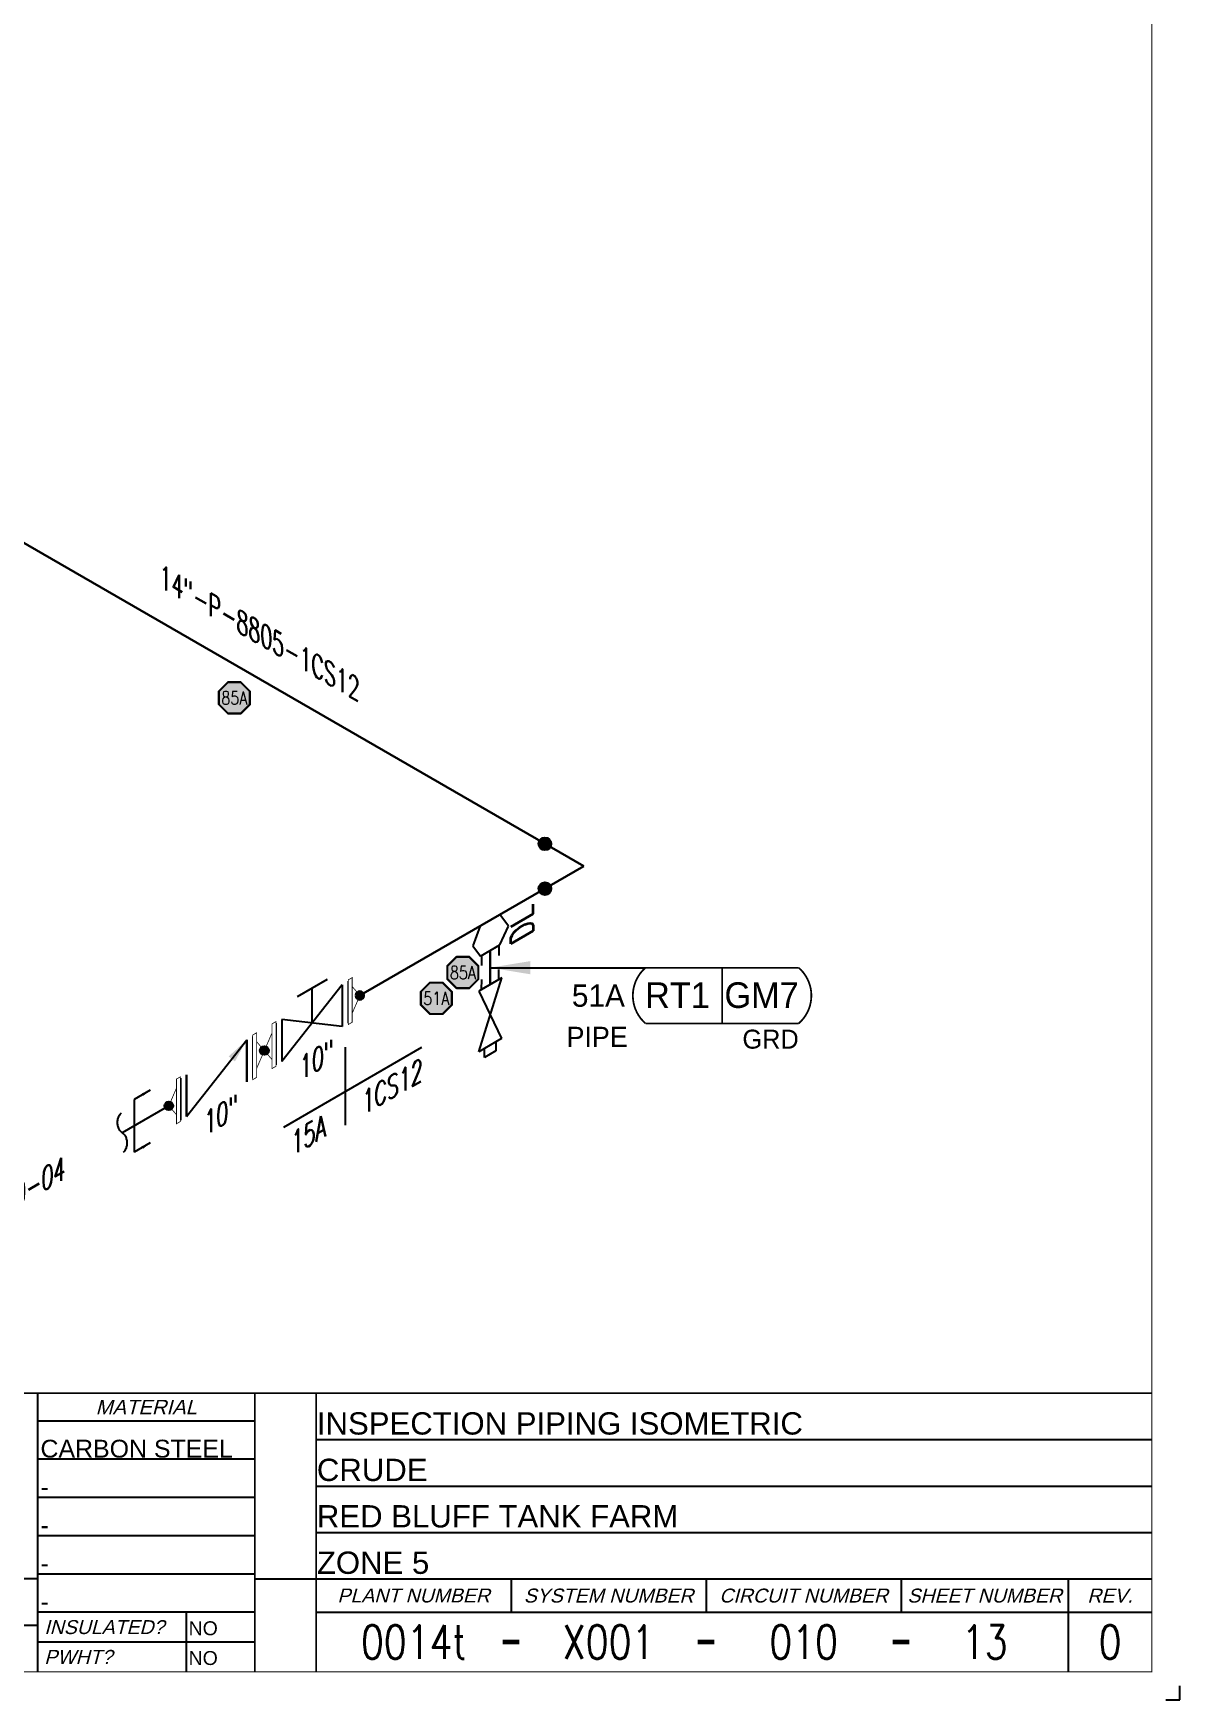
# Model space of a CAD drawing. Header units: inches. Extents: x 0 to 17.2, y 0 to 11.2.
# Drawn here: x 12.11 to 17.25, y 0 to 7.48 of the extents above; entities that cross this region are included whole.
import ezdxf
from ezdxf.enums import TextEntityAlignment as Align

# ---------------------------------------------------------------- set-up
doc = ezdxf.new("R2010")
doc.units = ezdxf.units.IN
doc.header["$MEASUREMENT"] = 0
doc.linetypes.add('HIDDEN2', pattern=[0.1875, 0.125, -0.0625])
for name, color, linetype in [('3', 1, 'Continuous'), ('BORDER', 3, 'Continuous'), ('BORDERTEXT', 7, 'Continuous'), ('COMP', 1, 'Continuous'), ('Continuation', 7, 'Continuous'), ('DL', 20, 'Continuous'), ('FITTINGS', 4, 'Continuous'), ('PART_PCML', 7, 'Continuous'), ('PART_SelectedCML_RT', 132, 'Continuous'), ('PIPE-ANNO', 150, 'HIDDEN2'), ('TEXT', 7, 'Continuous'), ('UNAS.PIPE', 251, 'Continuous'), ('WELD POINTS', 41, 'Continuous'), ('Welds', 7, 'Continuous')]:
    doc.layers.add(name, color=color, linetype=linetype)
doc.layers.add('PIPE', color=7, linetype='Continuous', lineweight=30)
doc.styles.add('CMLPAS', font='')
doc.styles.add('FEASStandard', font='arial.ttf')
doc.styles.add('ISO30', font='simplex.shx', dxfattribs={"width": 0.85, "oblique": 30, "height": 0.075})
doc.styles.add('PART_Standard', font='romans', dxfattribs={"width": 0.8, "height": 0.09})
doc.styles.add('Richmond', font='arial.ttf')
doc.styles.add('SIMPLEX', font='ROMANS')
doc.styles.get("Standard").update_dxf_attribs({"font": 'arial.ttf'})
doc.styles.get('CMLPAS').set_extended_font_data('Cordia New')
doc.dimstyles.new('Richmond', dxfattribs={"dimtxt": 0.18, "dimasz": 0.18, "dimexe": 0.18, "dimexo": 0.0625, "dimgap": 0.09, "dimtad": 0, "dimtih": 1, "dimtoh": 1, "dimdec": 4, "dimzin": 0, "dimdsep": 46, "dimtxsty": 'Richmond', "dimcen": 0.09, "dimadec": 0, "dimazin": 0, "dimtfac": 1, "dimtdec": 4, "dimtofl": 0, "dimtmove": 0, "dimatfit": 3, "dimfxl": 1, "dimtolj": 1, "dimtzin": 0, "dimarcsym": 0})
doc.dimstyles.get("Standard").update_dxf_attribs({"dimtxt": 0.18, "dimasz": 0.18, "dimexe": 0.18, "dimexo": 0.0625, "dimgap": 0.09, "dimtad": 0, "dimtih": 1, "dimtoh": 1, "dimdec": 4, "dimzin": 0, "dimdsep": 46, "dimtxsty": 'Standard', "dimcen": 0.09, "dimadec": 0, "dimazin": 0, "dimtfac": 1, "dimtdec": 4, "dimtofl": 0, "dimtmove": 0, "dimatfit": 3, "dimfxl": 1, "dimtolj": 1, "dimtzin": 0, "dimarcsym": 0})

# ---------------------------------------------------------------- blocks, each defined once
blk = doc.blocks.new('Border')
at = {"layer": 'BORDER'}
for p, q in [((13.225, 1.375), (12.25, 1.375)), ((13.5, 1.2917), (17.25, 1.2917)), ((13.225, 1.2035), (12.25, 1.2035)), ((13.5, 1.0833), (17.25, 1.0833)), ((13.225, 1.0319), (12.25, 1.0319)), ((13.225, 0.8604), (12.25, 0.8604)), ((13.5, 0.875), (17.25, 0.875)), ((13.225, 0.6888), (12.25, 0.6888)), ((12.25, 0.6667), (10.375, 0.6667)), ((14.375, 0.6667), (14.375, 0.5173)), ((15.25, 0.6667), (15.25, 0.5173)), ((16.125, 0.6667), (16.125, 0.5173)), ((16.875, 0.6667), (16.875, 0.25)), ((12.25, 0.4583), (10.375, 0.4583)), ((13.225, 0.5173), (12.25, 0.5173)), ((12.9167, 0.5173), (12.9167, 0.25)), ((13.5, 0.5173), (17.25, 0.5173)), ((13.225, 0.3836), (12.25, 0.3836))]:
    blk.add_line(p, q, dxfattribs=at)
at = {"layer": 'BORDER', "const_width": 0.005}
blk.add_lwpolyline([(0.25, 0.25), (17.25, 0.25), (17.25, 11.25), (0.25, 11.25)], close=True, dxfattribs=at)
at = {"layer": 'BORDER', "const_width": 0.00833}
for points in [[(17.25, 1.5), (0.25, 1.5)], [(12.25, 0.25), (12.25, 1.5)], [(13.225, 0.25), (13.225, 1.5)], [(13.5, 0.25), (13.5, 1.5)], [(13.225, 0.6667), (17.25, 0.6667)]]:
    blk.add_lwpolyline(points, dxfattribs=at)
at = {"layer": 'BORDERTEXT'}
blk.add_line((16.113, 0.3836), (16.125, 0.3836), dxfattribs=at)
at = {"layer": 'BORDERTEXT', "const_width": 0.0208}
for points in [[(14.3375, 0.3836), (14.4125, 0.3836)], [(15.2125, 0.3836), (15.2875, 0.3836)], [(16.0875, 0.3836), (16.1625, 0.3836)]]:
    blk.add_lwpolyline(points, dxfattribs=at)
at = {"layer": 'BORDERTEXT', "style": 'FEASStandard', "oblique": 15}
for s, height, p in [('MATERIAL', 0.065, (12.7375, 1.4375)), ('PLANT NUMBER', 0.0625, (13.9375, 0.592)), ('SYSTEM NUMBER', 0.0625, (14.8125, 0.592)), ('CIRCUIT NUMBER', 0.0625, (15.6875, 0.592)), ('SHEET NUMBER', 0.0625, (16.5, 0.592)), ('REV.', 0.0625, (17.0625, 0.592))]:
    blk.add_text(s, height=height, dxfattribs=at).set_placement(p, align=Align.MIDDLE)
for s, p in [('INSULATED?', (12.2802, 0.4505)), ('PWHT?', (12.2802, 0.3168))]:
    blk.add_text(s, height=0.0625, dxfattribs=at).set_placement(p, align=Align.MIDDLE_LEFT)
blk = doc.blocks.new('BORDER TEXT')
at = {"layer": 'BORDERTEXT'}
for tag, p, height, style in [('API_PIPE_CLASS', (5.4645, 1.2542), 0.08, 'Richmond'), ('MATERIAL1', (12.263, 1.2111), 0.08, 'Richmond'), ('P&ID_#1', (0.25, 1.0831), 0.0625, 'FEASStandard'), ('LINE_#1', (1.4866, 1.0831), 0.0625, 'FEASStandard'), ('CVX_PIPE_SPEC', (5.4619, 1.0932), 0.08, 'Richmond'), ('MATERIAL2', (12.263, 1.0395), 0.08, 'Richmond'), ('P&ID_#2', (0.25, 0.9224), 0.0625, 'FEASStandard'), ('LINE_#2', (1.4866, 0.9224), 0.0625, 'FEASStandard'), ('OP_TEMP', (5.1687, 0.9325), 0.08, 'Richmond'), ('MATERIAL3', (12.263, 0.868), 0.08, 'Richmond'), ('P&ID_#3', (0.25, 0.7617), 0.0625, 'FEASStandard'), ('LINE_#3', (1.4866, 0.7617), 0.0625, 'FEASStandard'), ('FROM', (5.0146, 0.7718), 0.08, 'Richmond'), ('MATERIAL4', (12.263, 0.6965), 0.08, 'Richmond'), ('TO', (4.8543, 0.6112), 0.08, 'Richmond'), ('P&ID_#4', (0.25, 0.601), 0.0625, 'FEASStandard'), ('LINE_#4', (1.4866, 0.601), 0.0625, 'FEASStandard'), ('MATERIAL5', (12.263, 0.5249), 0.08, 'Richmond'), ('MISC', (4.9789, 0.4506), 0.08, 'Richmond'), ('P&ID_#5', (0.25, 0.4403), 0.0625, 'FEASStandard'), ('LINE_#5', (1.4866, 0.4403), 0.0625, 'FEASStandard'), ('INSULATION', (12.9278, 0.4142), 0.0625, 'FEASStandard'), ('P&ID_#6', (0.25, 0.2796), 0.0625, 'FEASStandard'), ('LINE_#6', (1.4866, 0.2796), 0.0625, 'FEASStandard'), ('PWHT', (12.9278, 0.2806), 0.0625, 'FEASStandard')]:
    blk.add_attdef(tag, p, '', height=height, dxfattribs=dict(at, style=style))
at = {"layer": 'BORDERTEXT', "style": 'FEASStandard'}
for tag, p in [('DR.BY', (11.075, 0.5625)), ('DR.BY_DATE', (11.95, 0.5625)), ('CHK_BY', (11.075, 0.3542)), ('CHK._BY_DATE', (11.95, 0.3542))]:
    blk.add_attdef(tag, text='', height=0.1, dxfattribs=at).set_placement(p, align=Align.MIDDLE_CENTER)
at = {"layer": 'BORDERTEXT', "style": 'PART_Standard', "width": 0.8}
for tag, p in [('PLANT_NUMBER', (13.9375, 0.3836)), ('SYSTEM_NUMBER', (14.8125, 0.3836)), ('CIRCUIT_NUMBER', (15.6875, 0.3836)), ('SHEET_NUMBER', (16.5, 0.3836)), ('REVISION', (17.0625, 0.3836))]:
    blk.add_attdef(tag, text='', height=0.15, dxfattribs=at).set_placement(p, align=Align.MIDDLE_CENTER)
blk = doc.blocks.new('Plant Info')
at = {"layer": 'BORDERTEXT', "style": 'FEASStandard'}
for tag, p in [('DWG_TYPE', (-0.6333, -0.0756)), ('SYSTEM_NAME', (-0.6333, -0.284)), ('PLANT_NAME', (-0.6333, -0.4923)), ('ZONE', (-0.6333, -0.7006))]:
    blk.add_attdef(tag, p, '', height=0.1, dxfattribs=at)
blk = doc.blocks.new('2_ELBOW_WELD_330')
at = {"linetype": 'ByBlock', "lineweight": -2}
h = blk.add_hatch(color=0, dxfattribs=at)
edge = h.paths.add_edge_path()
edge.add_arc((0.174, -0.1004), 0.0286, 0, 360)
h = blk.add_hatch(color=0, dxfattribs=at)
edge = h.paths.add_edge_path()
edge.add_arc((0, -0.2009), 0.0286, 0, 360)
at = {"color": 0, "linetype": 'ByBlock', "lineweight": -2}
for centre in [(0.174, -0.1004), (0, -0.2009)]:
    blk.add_circle(centre, 0.0286, dxfattribs=at)
blk = doc.blocks.new('3_VALVE_FLANGE_GATE_30')
at = {"color": 0, "linetype": 'ByBlock', "lineweight": -2}
blk.add_wipeout([(-0.1624, -0.1875), (-0.1353, -0.1719), (0, 0), (0.1353, -0.0156), (0.1624, 0), (0.1624, 0.1875), (0.1353, 0.1719), (0, 0), (-0.1353, 0.0156), (-0.1624, 0)], dxfattribs=at)
for p, q in [((0.1353, 0.1719), (-0.1353, -0.1719)), ((0.0677, 0.1953), (-0.0677, 0.1172)), ((0, 0), (0, 0.1563)), ((0.1353, 0.1719), (0.1353, -0.0156)), ((0.1624, 0.1875), (0.1624, 0)), ((-0.1624, 0), (-0.1624, -0.1875)), ((-0.1353, 0.0156), (-0.1353, -0.1719)), ((0.1353, -0.0156), (-0.1353, 0.0156))]:
    blk.add_line(p, q, dxfattribs=at)
blk = doc.blocks.new('AM9A04')
at = {"linetype": 'Continuous', "const_width": 0.01}
blk.add_lwpolyline([(0, -0.289), (0, 0.289), (-0.05, 0.318), (-0.05, -0.26)], close=True, dxfattribs=at)
at = {"const_width": 0.01}
blk.add_lwpolyline([(-0.05, -0.144), (-0.15, 0.087), (-0.05, 0.202)], dxfattribs=at)
blk = doc.blocks.new('A09')
at = {"layer": 'Welds'}
h = blk.add_hatch(color=256, dxfattribs=at)
h.dxf.hatch_style = 1
h.paths.add_polyline_path([(-0.03, 0, 1), (0.03, 0, 1)])
blk.add_circle((0, 0), 0.03, dxfattribs=at)
blk = doc.blocks.new('*U14')
blk.add_wipeout([(0.052, -0.03), (0.0173, -0.07), (0.0173, -0.1101), (0, -0.1001), (0, 0.1001), (0.0173, 0.0901), (0.0173, 0.05)]).dxf.layer = 'COMP'
at = {"layer": '3', "xscale": 0.65, "yscale": 0.65, "zscale": 0.65}
blk.add_blockref('A09', (0.052, -0.03), dxfattribs=at)
at = {"layer": 'COMP', "xscale": 0.3466300616258731, "yscale": 0.3466300616258731, "zscale": 0.3466300616258731, "rotation": 180}
blk.add_blockref('AM9A04', (0, 0), dxfattribs=at)
blk = doc.blocks.new('1_Text_30')
at = {"layer": 'TEXT', "style": 'PART_Standard', "oblique": 30, "width": 0.8}
blk.add_attdef('TEXT', (0, 0), '', height=0.09, rotation=30, dxfattribs=at)
blk = doc.blocks.new('3_VALVE_FLANGE_CHECK_30')
at = {"color": 0, "linetype": 'ByBlock', "lineweight": -2}
blk.add_wipeout([(0.1624, 0.1875), (-0.1624, 0), (-0.1624, -0.1875), (0.1624, 0)], dxfattribs=at)
for p, q in [((-0.1353, -0.1719), (0.1353, 0.1719)), ((0.1353, -0.0156), (0.1353, 0.1719)), ((0.1353, 0.1719), (0.1353, -0.0156)), ((0.1624, 0.1875), (0.1624, 0)), ((-0.1624, 0), (-0.1624, -0.1875)), ((-0.1353, -0.1719), (-0.1353, 0.0156)), ((-0.1353, 0.0156), (-0.1353, -0.1719))]:
    blk.add_line(p, q, dxfattribs=at)
blk.add_solid([(0.0541, 0.0979), (0.1353, 0.1719), (0.0825, 0.0756)], dxfattribs=at)
blk = doc.blocks.new('1_BREAK-PIPE_PIPE_00')
at = {"color": 0, "linetype": 'ByBlock', "lineweight": -2}
for centre, major_axis in [((-0.03, 0.092), (0, -0.101)), ((0.03, -0.092), (0, 0.101))]:
    blk.add_ellipse(centre, major_axis=major_axis, ratio=0.711978, start_param=0.427466, end_param=3.141593, dxfattribs=at)
blk = doc.blocks.new('1_Tilde_00')
at = {"layer": 'PIPE-ANNO', "xscale": -0.5000000000000001, "yscale": 0.5, "zscale": 0.5}
blk.add_blockref('1_BREAK-PIPE_PIPE_00', (0, 0), dxfattribs=at)
blk = doc.blocks.new('1_Cont_30')
at = {"layer": 'Continuation', "style": 'PART_Standard', "oblique": 30, "width": 0.8}
blk.add_attdef('CONT', (0, 0), '', height=0.09, rotation=30, dxfattribs=at)
blk = doc.blocks.new('1_Text_330')
at = {"layer": 'TEXT', "style": 'PART_Standard', "oblique": 330, "width": 0.8}
blk.add_attdef('3/4"', (0, 0), '', height=0.09, rotation=330, dxfattribs=at)
blk = doc.blocks.new('*U89')
at = {"layer": 'PIPE-ANNO', "linetype": 'Continuous'}
for p, q in [((0.3427, -0.1021), (-0.2779, -0.4604)), ((0, -0.1), (0, -0.45))]:
    blk.add_line(p, q, dxfattribs=at)
at = {"layer": 'TEXT', "style": 'PART_Standard', "oblique": 30, "width": 0.8}
blk.add_attdef('SPEC230', text='', height=0.09, rotation=30, dxfattribs=at).set_placement((0.3475, -0.2494), align=Align.RIGHT)
blk.add_attdef('SPEC130', (-0.2405, -0.5889), '', height=0.09, rotation=30, dxfattribs=at)
blk = doc.blocks.new('O-let 1')
at = {"layer": 'FITTINGS', "linetype": 'ByBlock'}
for p, q in [((-0.0439, -0.0254), (0.0439, 0.0254)), ((0.0827, -0.0263), (0.0439, 0.0254)), ((-0.0439, -0.0254), (-0.0768, -0.1149)), ((0.0437, -0.1104), (0.0827, -0.0263)), ((-0.0768, -0.1149), (-0.0428, -0.1603)), ((-0.0428, -0.1603), (0.0437, -0.1104))]:
    blk.add_line(p, q, dxfattribs=at)
blk = doc.blocks.new('Bleeder Valve 1')
at = {"layer": 'FITTINGS', "linetype": 'ByBlock'}
for p, q in [((0.0515, 0.0297), (-0.0515, -0.0297)), ((-0.051, -0.3022), (0.0515, 0.0297)), ((-0.0515, -0.0297), (0.0513, -0.2431)), ((0.0002, -0.2727), (-0.051, -0.3022)), ((-0.0253, -0.3271), (-0.0253, -0.2874)), ((0.0256, -0.2976), (-0.0253, -0.3271)), ((0.0513, -0.2431), (0.0002, -0.2727)), ((0.0256, -0.258), (0.0256, -0.2976))]:
    blk.add_line(p, q, dxfattribs=at)
blk = doc.blocks.new('Bleeder 1')
at = {"layer": 'PIPE', "linetype": 'Continuous'}
blk.add_line((0.0005, -0.1353), (0.0005, -0.2878), dxfattribs=at)
for name, p in [('O-let 1', (0, 0)), ('Bleeder Valve 1', (0.0005, -0.2878))]:
    blk.add_blockref(name, p)
blk = doc.blocks.new('2_SOCKET_SINGLE_30')
at = {"color": 0, "linetype": 'ByBlock', "lineweight": -2}
for p, q in [((0, 0.063), (0.054, 0.094)), ((0, 0.063), (0, -0.063)), ((0, -0.063), (0.054, -0.031))]:
    blk.add_line(p, q, dxfattribs=at)
blk = doc.blocks.new('DL_Vert_330')
at = {"layer": 'DL', "style": 'ISO30', "oblique": 330, "width": 0.85}
blk.add_text('DL', height=0.1, rotation=90, dxfattribs=at).set_placement((0, 0))
blk = doc.blocks.new('PART_PCML')
blk.add_hatch(color=0).paths.add_polyline_path([(-0.0699, -0.029), (-0.029, -0.0699), (0.029, -0.0699), (0.0699, -0.029), (0.0699, 0.029), (0.029, 0.0699), (-0.029, 0.0699), (-0.0699, 0.029)])
at = {"color": 7, "const_width": 0.009}
blk.add_lwpolyline([(-0.0699, 0.029), (-0.029, 0.0699), (0.029, 0.0699), (0.0699, 0.029), (0.0699, -0.029), (0.029, -0.0699), (-0.029, -0.0699), (-0.0699, -0.029), (-0.0699, 0.029), (-0.029, 0.0699)], dxfattribs=at)
at = {"color": 18, "true_color": 0x000000}
blk.add_lwpolyline([(-0.029, 0.0699), (-0.0699, 0.029), (-0.0699, -0.029), (-0.029, -0.0699), (0.029, -0.0699), (0.0699, -0.029), (0.0699, 0.029), (0.029, 0.0699)], close=True, dxfattribs=at)
at = {"color": 7, "true_color": 0xffffff, "style": 'SIMPLEX', "width": 0.8, "flags": 1}
for tag, p in [('CIRCUIT', (-0.0939, 0.0889)), ('DM', (-0.0527, -0.1332)), ('TYPE', (-0.0749, -0.2043))]:
    blk.add_attdef(tag, p, '', height=0.0586, dxfattribs=at)
at = {"color": 7, "true_color": 0xffffff, "style": 'SIMPLEX', "width": 0.8}
blk.add_attdef('DMDISP', text='', height=0.0586, dxfattribs=at).set_placement((0, 0), align=Align.MIDDLE_CENTER)
blk = doc.blocks.new('CMLPAS')
at = {"const_width": 0.008}
blk.add_lwpolyline([(0.0625, 0.125, 0.454441), (0.0625, -0.125), (0.75, -0.125, 0.454441), (0.75, 0.125)], format="xyb", close=True, dxfattribs=at)
blk.add_lwpolyline([(0.4063, -0.125), (0.4063, 0.125)], dxfattribs=at)
at = {"style": 'CMLPAS', "flags": 1}
for tag, p in [('STATE', (0.75, 0.6229)), ('DL', (0.75, 0.4817)), ('CIRCUIT', (0.75, 0.3405)), ('SUBSINTERVAL(MONTHS)', (-0.0251, -0.3355)), ('OLD_ID', (0.75, -0.3366)), ('OLD_NDE', (0.75, -0.4778)), ('OLD_ENTY', (0.7411, -0.6357)), ('SIZE', (0.7473, -0.7611)), ('SPEC', (0.7473, -0.9022)), ('JUSTIFY', (0.7473, -1.0434)), ('COMMENTS', (0.7473, -1.1846)), ('OLD_ASSET', (0.75, -1.3262)), ('SCHED', (0.7371, -1.4689)), ('NOM_THICK', (0.7521, -1.6102)), ('CORR_ALLOW', (0.763, -1.7453)), ('TML_STATUS', (0.7723, -1.8777)), ('FLOW_ORDER', (0.7785, -2.1301))]:
    blk.add_attdef(tag, text='', height=0.1, dxfattribs=at).set_placement(p, align=Align.MIDDLE_RIGHT)
at = {"style": 'CMLPAS'}
for tag, height, p in [('CHILD', 0.25, (0.75, 0.269)), ('###', 0.115, (0.75, 0.002)), ('ACCESS', 0.085, (0.75, -0.1954))]:
    blk.add_attdef(tag, text='', height=height, dxfattribs=at).set_placement(p, align=Align.MIDDLE_RIGHT)
at = {"color": 152, "style": 'CMLPAS'}
for tag, height, p in [('SPECIAL', 0.085, (0.4055, 0.1897)), ('DM-TYPE', 0.1, (-0.03, 0)), ('COMP', 0.09, (-0.0174, -0.185))]:
    blk.add_attdef(tag, text='', height=height, dxfattribs=at).set_placement(p, align=Align.MIDDLE_RIGHT)
at = {"style": 'CMLPAS'}
blk.add_attdef('NDE', text='', height=0.115, dxfattribs=at).set_placement((0.206, 0.002), align=Align.MIDDLE_CENTER)
blk = doc.blocks.new('*U84')
at = {"color": 20, "linetype": 'ByBlock', "ltscale": 0.7}
blk.add_line((0.0541, 0.1498), (0.0541, -0.0873), dxfattribs=at)
for points in [[(0.1257, 0.191), (0.0541, 0.1498)], [(0.1257, -0.0459), (0.0541, -0.0873)]]:
    blk.add_leader(points, dimstyle='Richmond', override={"dimasz": 0.04, "dimgap": 0.09, "dimtad": 0}, dxfattribs=at)

msp = doc.modelspace()

# ---------------------------------------------------------------- linework, layer by layer
for p, q in [((17.1875, 0), (17.25, 0)), ((17.25, 0), (17.25, 0.0625))]:
    msp.add_line(p, q)
at = {"layer": 'PIPE'}
for q in [(6.7813, 8.239), (13.5194, 3.1292)]:
    msp.add_line((14.5755, 3.739), q, dxfattribs=at)
at = {"layer": 'UNAS.PIPE'}
msp.add_line((13.5194, 3.1292), (12.5049, 2.5435), dxfattribs=at)

# ---------------------------------------------------------------- block references
msp.add_blockref('1_Tilde_00', (12.5049, 2.5435))
at = {"layer": 'BORDER'}
msp.add_blockref('Border', (-0.125, -0.125), dxfattribs=at)
at = {"layer": 'BORDERTEXT'}
msp.add_blockref('Plant Info', (14.0116, 1.265), dxfattribs=at).add_auto_attribs({'DWG_TYPE': 'INSPECTION PIPING ISOMETRIC', 'SYSTEM_NAME': 'CRUDE', 'PLANT_NAME': 'RED BLUFF TANK FARM', 'ZONE': 'ZONE 5'})
ref = msp.add_blockref('BORDER TEXT', (-0.125, -0.125), dxfattribs=at)
ref.add_attrib('REVISION', '0', dxfattribs={"height": 0.15, "style": 'PART_Standard', "width": 0.8}).set_placement((16.9375, 0.2586), align=Align.MIDDLE_CENTER)
ref.add_attrib('SHEET_NUMBER', '13', dxfattribs={"height": 0.15, "style": 'PART_Standard', "width": 0.8}).set_placement((16.375, 0.2586), align=Align.MIDDLE_CENTER)
ref.add_attrib('CIRCUIT_NUMBER', '010', dxfattribs={"height": 0.15, "style": 'PART_Standard', "width": 0.8}).set_placement((15.5625, 0.2586), align=Align.MIDDLE_CENTER)
ref.add_attrib('SYSTEM_NUMBER', 'X001', dxfattribs={"height": 0.15, "style": 'PART_Standard', "width": 0.8}).set_placement((14.6875, 0.2586), align=Align.MIDDLE_CENTER)
ref.add_attrib('PLANT_NUMBER', '0014t', dxfattribs={"height": 0.15, "style": 'PART_Standard', "width": 0.8}).set_placement((13.8125, 0.2586), align=Align.MIDDLE_CENTER)
ref.add_attrib('PWHT', 'NO', (12.8028, 0.1556), dxfattribs={"height": 0.0625, "style": 'FEASStandard'})
ref.add_attrib('INSULATION', 'NO', (12.8028, 0.2892), dxfattribs={"height": 0.0625, "style": 'FEASStandard'})
ref.add_attrib('MATERIAL5', '-', (12.138, 0.3999), dxfattribs={"height": 0.08, "style": 'Richmond'})
ref.add_attrib('MATERIAL4', '-', (12.138, 0.5715), dxfattribs={"height": 0.08, "style": 'Richmond'})
ref.add_attrib('MATERIAL3', '-', (12.138, 0.743), dxfattribs={"height": 0.08, "style": 'Richmond'})
ref.add_attrib('MATERIAL2', '-', (12.138, 0.9145), dxfattribs={"height": 0.08, "style": 'Richmond'})
ref.add_attrib('MATERIAL1', 'CARBON STEEL', (12.138, 1.0861), dxfattribs={"height": 0.08, "style": 'Richmond'})
at = {"layer": 'Continuation'}
msp.add_blockref('1_Cont_30', (11.0285, 1.6333), dxfattribs=at).add_auto_attribs({'CONT': 'CONT. 0014t-X003-010-04'})
at = {"layer": 'DL'}
for name, p in [('DL_Vert_330', (14.3492, 3.4342)), ('*U84', (12.5049, 2.5435))]:
    msp.add_blockref(name, p, dxfattribs=at)
at = {"layer": 'FITTINGS'}
msp.add_blockref('Bleeder 1', (14.1557, 3.4966), dxfattribs=at)
for p, xscale, yscale, zscale, rotation in [((14.1562, 3.3613), -0.713168504377533, 0.713168504377533, 0.713168504377533, 119.9952760451079), ((14.1562, 3.2089), -0.7131685043775329, 0.7131685043775329, 0.7131685043775329, 299.9952760451079)]:
    msp.add_blockref('2_SOCKET_SINGLE_30', p, dxfattribs=dict(at, xscale=xscale, yscale=yscale, zscale=zscale, rotation=rotation))
at = {"layer": 'PART_PCML', "color": 13}
for p in [(13.0081, 4.4943), (14.0335, 3.2621)]:
    msp.add_blockref('PART_PCML', p, dxfattribs=at).add_auto_attribs({'DMDISP': '85A'})
at = {"layer": 'PART_PCML', "color": 96}
msp.add_blockref('PART_PCML', (13.9142, 3.1466), dxfattribs=at).add_auto_attribs({'DMDISP': '51A'})
at = {"layer": 'PART_SelectedCML_RT'}
msp.add_blockref('CMLPAS', (14.7905, 3.1587), dxfattribs=at).add_auto_attribs({'###': 'GM7', 'NDE': 'RT1', 'DM-TYPE': '51A', 'COMP': 'PIPE', 'ACCESS': 'GRD'})
at = {"layer": 'TEXT'}
msp.add_blockref('1_Text_330', (12.6728, 4.9932), dxfattribs=at).add_auto_attribs({'3/4"': '14"-P-8805-1CS12'})
at = {"layer": 'UNAS.PIPE'}
ref = msp.add_blockref('1_Text_30', (12.874, 2.5292), dxfattribs=at)
ref.add_attrib('TEXT', '10"', (12.874, 2.5292), dxfattribs={"height": 0.09, "rotation": 30, "style": 'PART_Standard', "oblique": 30, "width": 0.8})
at = {"layer": 'WELD POINTS', "rotation": 239.9999999999999}
msp.add_blockref('2_ELBOW_WELD_330', (14.5755, 3.739), dxfattribs=at)

# ---------------------------------------------------------------- leaders
at = {"layer": 'PART_SelectedCML_RT'}
msp.add_leader([(14.1562, 3.2839), (14.853, 3.2837)], dimstyle='Standard', dxfattribs=at)

# ---------------------------------------------------------------- next in the draw order: block references
at = {"layer": 'UNAS.PIPE'}
msp.add_blockref('3_VALVE_FLANGE_GATE_30', (13.357, 3.0355), dxfattribs=at)

# ---------------------------------------------------------------- next in the draw order: block references
at = {"layer": 'COMP', "ltscale": 0.65, "xscale": -1, "rotation": 180}
msp.add_blockref('*U14', (13.5194, 3.1292), dxfattribs=at)
at = {"layer": 'UNAS.PIPE'}
ref = msp.add_blockref('1_Text_30', (13.3028, 2.7767), dxfattribs=at)
ref.add_attrib('TEXT', '10"', (13.3028, 2.7767), dxfattribs={"height": 0.09, "rotation": 30, "style": 'PART_Standard', "oblique": 30, "width": 0.8})

# ---------------------------------------------------------------- next in the draw order: wipeouts: each hides what was drawn before it
msp.add_wipeout([(13.1426, 2.9117), (13.1773, 2.8717), (13.1773, 2.8317), (13.1946, 2.8417), (13.1946, 3.0418), (13.1773, 3.0318), (13.1773, 2.9918)]).dxf.layer = 'UNAS.PIPE'

# ---------------------------------------------------------------- next in the draw order: hatches: boundary and pattern name
h = msp.add_hatch(color=256, dxfattribs=at)
h.dxf.hatch_style = 1
h.paths.add_polyline_path([(13.1621, 2.9117, 1), (13.1231, 2.9117, 1)])

# ---------------------------------------------------------------- next in the draw order: linework, layer by layer
msp.add_circle((13.1426, 2.9117), 0.0195, dxfattribs=at)

# ---------------------------------------------------------------- next in the draw order: block references
msp.add_blockref('*U89', (13.5058, 3.0277)).add_auto_attribs({'SPEC130': '15A', 'SPEC230': '1CS12'})
at = {"layer": 'UNAS.PIPE', "xscale": -0.3466300616258731, "yscale": 0.3466300616258731, "zscale": 0.3466300616258731, "rotation": 180}
msp.add_blockref('AM9A04', (13.1946, 2.9417), dxfattribs=at)

# ---------------------------------------------------------------- next in the draw order: block references
at = {"layer": 'UNAS.PIPE'}
msp.add_blockref('3_VALVE_FLANGE_CHECK_30', (12.9282, 2.7879), dxfattribs=at)

# ---------------------------------------------------------------- next in the draw order: wipeouts: each hides what was drawn before it
for points in [[(13.1426, 2.9117), (13.108, 2.9517), (13.108, 2.9918), (13.0906, 2.9818), (13.0906, 2.7816), (13.108, 2.7916), (13.108, 2.8317)], [(12.7139, 2.6642), (12.7485, 2.6241), (12.7485, 2.5841), (12.7659, 2.5941), (12.7659, 2.7943), (12.7485, 2.7842), (12.7485, 2.7442)]]:
    msp.add_wipeout(points).dxf.layer = 'UNAS.PIPE'

# ---------------------------------------------------------------- next in the draw order: hatches: boundary and pattern name
h = msp.add_hatch(color=256, dxfattribs=at)
h.dxf.hatch_style = 1
h.paths.add_polyline_path([(13.1621, 2.9117, 1), (13.1231, 2.9117, 1)])
h = msp.add_hatch(color=256, dxfattribs=at)
h.dxf.hatch_style = 1
h.paths.add_polyline_path([(12.7334, 2.6642, 1), (12.6944, 2.6642, 1)])

# ---------------------------------------------------------------- next in the draw order: linework, layer by layer
for centre in [(13.1426, 2.9117), (12.7139, 2.6642)]:
    msp.add_circle(centre, 0.0195, dxfattribs=at)

# ---------------------------------------------------------------- next in the draw order: block references
at = {"layer": 'UNAS.PIPE', "xscale": -0.3466300616258731, "yscale": 0.3466300616258731, "zscale": 0.3466300616258731}
msp.add_blockref('AM9A04', (13.0906, 2.8817), dxfattribs=at)
at = {"layer": 'UNAS.PIPE', "xscale": -0.3466300616258731, "yscale": 0.3466300616258731, "zscale": 0.3466300616258731, "rotation": 180}
msp.add_blockref('AM9A04', (12.7659, 2.6942), dxfattribs=at)

doc.saveas('drawing.dxf')
